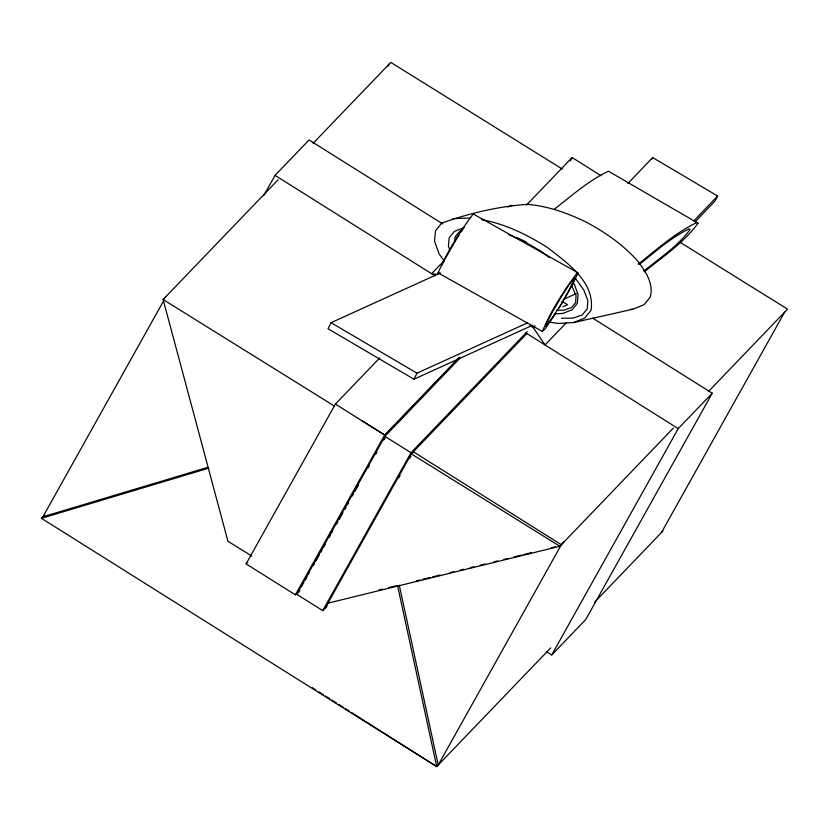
<?xml version="1.0" encoding="UTF-8"?>
<svg xmlns="http://www.w3.org/2000/svg" width="829" height="829" viewBox="0 0 829 829"><rect width="100%" height="100%" fill="white"/><g stroke="black" fill="none" stroke-linecap="round" stroke-linejoin="round"><path stroke-width="1.24" d="M454.789 241.767L455.111 236.918L460.168 230.876L462.478 230.079M555.627 313.455L545.109 328.947L542.353 331.424L438.106 272.876C446.945 252.089 459.318 232.534 472.862 214.462L473.67 214.214L577.906 272.762L573.222 283.404L560.87 304.999M542.353 331.424C551.181 310.637 563.554 291.083 577.108 273.01L577.906 272.762M442.023 265.27L442.893 263.28M440.458 272.928L331.051 322.699L328.025 328.75L413.961 379.216L532.767 325.165M413.961 379.216L416.987 373.164L527.565 322.854M443.442 262.192L444.541 260.026M651.646 159.582L652.692 157.572L717.613 196.007L714.992 201.043L695.531 221.395M554.093 209.385C571.554 195.882 588.383 180.722 608.465 171.22L698.028 223.208C683.925 242.731 663.003 256.472 644.558 271.694M445.09 258.938L454.644 242.213M163.551 300.968L42.932 516.788L207.872 467.318M263.726 195.634L275.052 175.365L309.062 139.956L442.717 223.913M388.065 66.185L389.329 63.926M299.994 590.03L295.383 594.839L246.099 563.886L335.413 404.075L379.713 357.952M295.383 594.839L384.687 435.038L459.359 357.258M327.175 606.02L322.74 610.631L296.668 594.258L384.915 436.355L459.94 358.128M570.238 160.919L572.124 157.551L601.025 175.696M322.74 610.631L410.987 452.727L527.203 331.641M325.144 608.134L411.339 453.898L526.933 333.496M398.842 477.773L400.106 475.514M409.578 458.561L410.842 456.302M412.106 454.043L413.37 451.784L561.347 544.726L438.199 765.074L399.298 585.201M546.249 651.532L551.72 654.972L678.226 428.614L712.235 393.205L592.808 318.191M712.235 393.205L585.73 619.553L551.72 654.972M661.449 532.56L784.597 312.212M301.362 586.922L303.88 582.435M305.145 580.186L307.031 576.818M308.284 574.57L309.549 572.321M313.321 565.585L314.585 563.337M315.839 561.088L319.621 554.352M320.875 552.114L322.139 549.865M323.393 547.617L325.279 544.249M329.061 537.513L330.315 535.265M331.579 533.016L332.833 530.767M336.615 524.032L337.869 521.783M339.123 519.545L342.905 512.799M344.791 509.431L346.056 507.193M347.31 504.944L348.574 502.695M352.346 495.96L353.6 493.711M354.864 491.462L358.636 484.727M368.076 467.888L369.34 465.639M375.63 454.406L376.894 452.157M383.817 439.805L385.07 437.567M455.276 241.156L459.079 234.98M558.891 308.201L560.217 306.067M460.883 232.193L464.561 226.618M328.73 602.103L327.631 603.253L559.865 546.27L564.124 541.679M627.926 183.478L652.692 157.572M693.728 220.991L717.613 196.007M459.328 357.713L385.102 435.246L362.169 420.883M278.15 179.717L163.116 299.528L227.944 541.254L251.881 556.145M313.113 143.303L390.801 62.393L562.29 169.043M550.715 647.884L436.717 766.607L41.45 518.322L44.714 514.923M444.137 260.658L431.608 273.705L437.826 274.513M526.477 205.084L572.124 157.551M246.099 563.886L247.695 562.228M382.863 440.023L385.164 437.619M566.497 322.585L545.026 344.947L533.316 327.673L535.109 325.807M296.668 594.258L298.979 591.844M673.417 428.002L559.865 546.27L411.339 453.898M708.38 391.589L787.55 309.134L679.428 241.892M594.6 602.186L662.931 531.016M638.289 264.14C656.889 249.332 675.034 233.053 696.578 222.649L698.028 223.208M639.263 264.555C655.097 251.809 670.609 237.882 688.992 228.928L690.184 229.384C677.904 246.223 659.739 258.026 643.76 271.156M562.86 306.792L567.564 304.657L561.979 301.383M563.264 299.497L576.217 293.632M548.622 322.035L558.394 323.465L573.627 322.543L632.91 309.217L644.04 304.751L650.288 297.051C653.936 283.363 645.294 270.969 637.356 260.648C623.014 244.69 605.305 232.327 586.466 222.245C567.875 213.177 548.145 206.079 527.41 204.348C498.353 206.359 469.141 213.333 441.764 223.053L435.505 230.752L434.551 241.166L438.966 253.581L444.064 260.897M507.721 207.053L512.167 205.26M463.515 227.747L454.354 231.426L449.194 237.768L448.416 246.348L449.629 249.757M573.627 322.543L584.756 318.077L591.004 310.378C595.595 282.015 566.311 262.202 546.829 247.073C526.767 234.555 505.006 223.778 481.556 219.644M438.106 272.876L438.914 272.627M41.45 518.322L208.877 468.116M416.324 580.88L420.075 579.958M422.583 579.336L430.096 577.502M432.593 576.891L440.106 575.046M450.116 572.59L453.867 571.668M460.126 570.134L463.888 569.212M470.136 567.678L473.898 566.756M480.157 565.223L485.162 564M493.918 561.844L497.68 560.932M503.928 559.399L507.69 558.477M513.949 556.943L521.451 555.098M523.959 554.487L531.472 552.642M551.492 547.731L555.243 546.808M378.78 590.01L382.532 589.108M388.791 587.595L396.303 585.782M452.883 218.597L470.561 218.037M554.207 313.922L562.995 313.393L572.165 309.714L577.316 303.373L578.103 294.792L574.466 284.565L573.046 282.534M630.372 309.362L632.91 309.217M556.85 310.243L563.844 310.191L571.45 307.569L575.616 302.595L576.082 295.601L571.44 285.145M561.492 318.243L572.963 318.149L582.186 314.979L587.253 308.937L587.813 300.44L583.834 290.067L575.585 278.534M508.882 234.731L524.726 241.736L540.912 251.208L549.088 257.373M516.902 237.591L526.218 242.058M331.051 322.699L416.987 373.164M334.491 406.106L163.116 299.528L166.069 296.44M530.042 325.621L533.316 327.673M275.052 175.365L435.007 275.839M525.938 332.957L678.226 428.614M335.413 404.075L384.687 435.038M384.915 436.355L410.987 452.727M312.367 687.718L315.631 689.801M318.906 691.873L323.269 694.64M325.455 696.028L329.818 698.795M331.994 700.173L336.367 702.94M338.543 704.329L342.905 707.096M345.092 708.484L349.455 711.251M351.631 712.629L436.717 766.607L397.547 585.481M545.824 324.823L545.482 326.263L546.135 326.056C557.306 311.165 567.502 295.051 574.777 277.933L570.051 283.321L563.326 293.528L552.269 312.108L545.824 324.823"/></g></svg>
